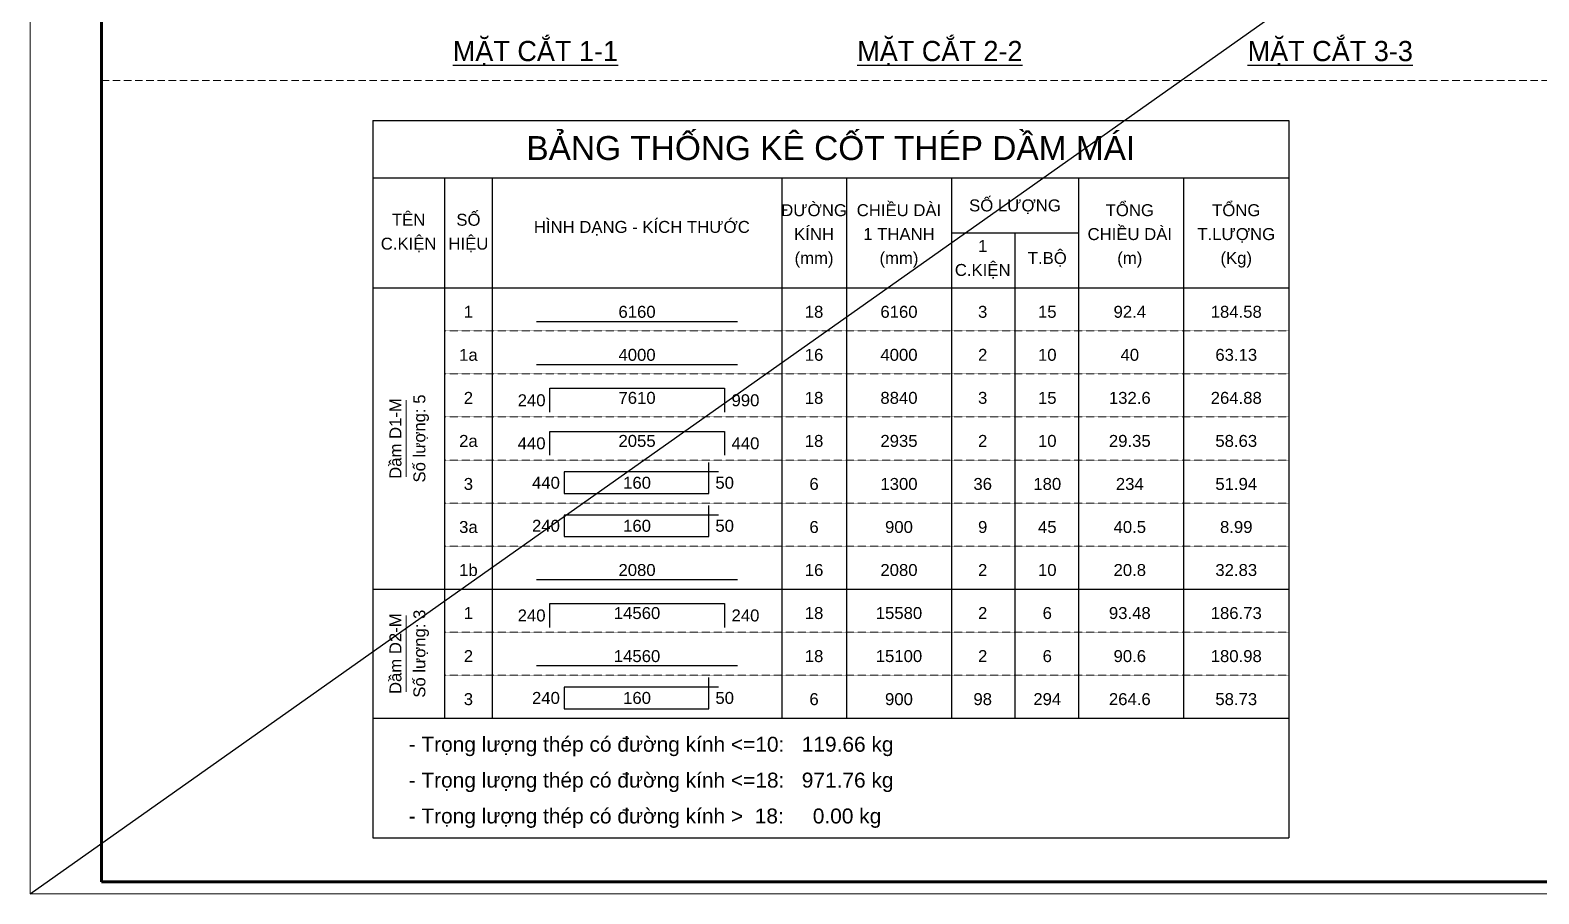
# Model space of a CAD drawing. Header units: millimetres. Extents: x -295047 to 263296, y -724756 to -308748.
# Drawn here: x -18104 to -7968, y -356485 to -350680 of the extents above; entities that cross this region are included whole.
import ezdxf
from ezdxf.enums import TextEntityAlignment as Align

# ---------------------------------------------------------------- set-up
doc = ezdxf.new("R2010")
doc.units = ezdxf.units.MM
doc.header["$MEASUREMENT"] = 0
doc.linetypes.add('HIDDEN', pattern=[0.375, 0.25, -0.125])
doc.layers.get('Defpoints').update_dxf_attribs({"color": 1})
doc.layers.add('KCS_Plotter', color=11, linetype='Continuous', plot=False)
for name, color, linetype, lineweight in [('Khungten_LCDI', 7, 'Continuous', 5), ('LC MANH DUT', 35, 'HIDDEN', 5), ('LC Net dam 1', 30, 'Continuous', 30), ('LC Net thay', 7, 'Continuous', 25), ('LC Text1', 3, 'Continuous', 20), ('LC Text2', 7, 'Continuous', 25)]:
    doc.layers.add(name, color=color, linetype=linetype, lineweight=lineweight)
doc.styles.add('Hoa', font='micross.ttf')
doc.styles.add('Khungten', font='VHAVAN.TTF', dxfattribs={"width": 0.9, "height": 5000})
doc.styles.add('LC 1', font='VHAVANB.TTF')
doc.styles.add('Thuong', font='micross.ttf')
doc.styles.add('Title', font='VHBLACK.TTF', dxfattribs={"width": 0.8})

# ---------------------------------------------------------------- blocks, each defined once
blk = doc.blocks.new('lcdi KC')
at = {"layer": 'Defpoints', "lineweight": 0}
blk.add_lwpolyline([(-1200, -14850), (-1200, 14850), (40800, 14850), (40800, -14850)], close=True, dxfattribs=at)
at = {"layer": 'Khungten_LCDI', "color": 5, "lineweight": 60}
blk.add_lwpolyline([(0, -14650), (0, 14650), (40600, 14650), (40600, -14650)], close=True, dxfattribs=at)
at = {"color": 7, "style": 'Khungten', "width": 0.8}
for tag, p in [('REVISION', (39499, -10746)), ('NGAYHT', (39546, -11609))]:
    blk.add_attdef(tag, text='', height=200, dxfattribs=at).set_placement(p, align=Align.CENTER)
at = {"layer": 'LC Text1', "style": 'Title', "width": 1.485915}
for tag, p, p2 in [('TENBANVE1', (36913, -8886), (40339, -8886)), ('TENBANVE2', (36913, -9562), (40339, -9562))]:
    blk.add_attdef(tag, text='', height=250, dxfattribs=at).set_placement(p, p2, align=Align.FIT)
at = {"layer": 'LC Text1', "style": 'Title', "width": 0.7}
blk.add_attdef('SOBANVE', text='', height=250, dxfattribs=at).set_placement((39562, -13896), align=Align.CENTER)
blk = doc.blocks.new('TIEUDE2')
at = {"layer": 'LC Text2', "color": 7, "style": 'LC 1'}
blk.add_attdef('%%UTIªU§Ò', text='', height=3.5, dxfattribs=at).set_placement((0, 0), align=Align.BOTTOM_CENTER)
blk.add_attdef('TL', text='', height=2.2, dxfattribs=at).set_placement((0, -1.8), align=Align.TOP_CENTER)

msp = doc.modelspace()

# ---------------------------------------------------------------- linework, layer by layer
at = {"layer": 'KCS_Plotter', "ltscale": 2}
msp.add_line((-18104.2, -356485.3), (-1304.2, -344605.3), dxfattribs=at)
at = {"layer": 'LC MANH DUT', "ltscale": 200}
msp.add_line((-17624.2, -351018), (-2984.2, -351018), dxfattribs=at)
at = {"layer": 'LC MANH DUT'}
for p, q in [((-15320.5, -352701.4), (-9647.4, -352701.4)), ((-15320.5, -352990.7), (-9647.4, -352990.7)), ((-15320.5, -353280), (-9647.4, -353280)), ((-15320.5, -353569.3), (-9647.4, -353569.3)), ((-15320.5, -353858.6), (-9647.4, -353858.6)), ((-15320.5, -354147.8), (-9647.4, -354147.8)), ((-15320.5, -354437.1), (-9647.4, -354437.1)), ((-15320.5, -354726.4), (-9647.4, -354726.4)), ((-15320.5, -355015.7), (-9647.4, -355015.7)), ((-15320.5, -355305), (-9647.4, -355305))]:
    msp.add_line(p, q, dxfattribs=at)
at = {"layer": 'LC Net dam 1'}
for points in [[(-14701.7, -352637.2), (-13351.8, -352637.2)], [(-14701.7, -352926.4), (-13351.8, -352926.4)], [(-14613.4, -353247.9), (-14613.4, -353087.2), (-13440.2, -353087.2), (-13440.2, -353247.9)], [(-14613.4, -353537.1), (-14613.4, -353376.4), (-13440.2, -353376.4), (-13440.2, -353537.1)], [(-13480.3, -353649.6), (-14516.9, -353649.6), (-14516.9, -353794.3), (-13544.6, -353794.3), (-13544.6, -353585.4)], [(-13480.3, -353938.9), (-14516.9, -353938.9), (-14516.9, -354083.6), (-13544.6, -354083.6), (-13544.6, -353874.6)], [(-14701.7, -354372.8), (-13351.8, -354372.8)], [(-14613.4, -354694.3), (-14613.4, -354533.6), (-13440.2, -354533.6), (-13440.2, -354694.3)], [(-14701.7, -354951.4), (-13351.8, -354951.4)], [(-13480.3, -355096), (-14516.9, -355096), (-14516.9, -355240.7), (-13544.6, -355240.7), (-13544.6, -355031.8)]]:
    msp.add_lwpolyline(points, dxfattribs=at)
at = {"layer": 'LC Net thay'}
for p, q in [((-15802.6, -351287.2), (-9647.4, -351287.2)), ((-15802.6, -351287.2), (-15802.6, -356108.5)), ((-9647.4, -351287.2), (-9647.4, -356108.5)), ((-15802.6, -351672.9), (-9647.4, -351672.9)), ((-15320.5, -351672.9), (-15320.5, -355305)), ((-14999.1, -351672.9), (-14999.1, -355305)), ((-13054.5, -351672.9), (-13054.5, -355305)), ((-12620.5, -351672.9), (-12620.5, -355305)), ((-11913.4, -351672.9), (-11913.4, -355305)), ((-11061.6, -351672.9), (-11061.6, -355305)), ((-10354.5, -351672.9), (-10354.5, -355305)), ((-11913.4, -352042.5), (-11061.6, -352042.5)), ((-11487.5, -352042.5), (-11487.5, -355305)), ((-15802.6, -352412.2), (-9647.4, -352412.2)), ((-15802.6, -354437.1), (-9647.4, -354437.1)), ((-15802.6, -355305), (-9647.4, -355305)), ((-15802.6, -355305), (-9647.4, -355305)), ((-15802.6, -356108.5), (-9647.4, -356108.5))]:
    msp.add_line(p, q, dxfattribs=at)
at = {"layer": 'LC Text1'}
for p, q in [((-15577.6, -353681.8), (-15577.6, -353167.5)), ((-15577.6, -355128.2), (-15577.6, -354613.9))]:
    msp.add_line(p, q, dxfattribs=at)

# ---------------------------------------------------------------- block references
at = {"layer": 'LC Net thay', "xscale": 0.3999999999995694, "yscale": 0.3999999999995694, "zscale": 0.3999999999995694}
msp.add_blockref('lcdi KC', (-17624.2, -350545.3), dxfattribs=at)
at = {"layer": 'LC Text2'}
ref = msp.add_blockref('TIEUDE2', (-14709.6, -350928.7), dxfattribs=dict(at, xscale=40.00000000002709, yscale=40.00000000002709, zscale=40.00000000002709))
ref.add_attrib('%%UTIªU§Ò', '%%UMÆT C¾T 1-1', dxfattribs={"color": 7, "height": 135.846, "style": 'LC 1'}).set_placement((-14709.6, -350928.7), align=Align.BOTTOM_CENTER)
ref = msp.add_blockref('TIEUDE2', (-11992.2, -350928.7), dxfattribs=dict(at, xscale=40.00000000002709, yscale=40.00000000002709, zscale=40.00000000002709))
ref.add_attrib('%%UTIªU§Ò', '%%UMÆT C¾T 2-2', dxfattribs={"color": 7, "height": 135.846, "style": 'LC 1'}).set_placement((-11992.2, -350928.7), align=Align.BOTTOM_CENTER)
ref = msp.add_blockref('TIEUDE2', (-9369.2, -350928.7), dxfattribs=dict(at, xscale=40.00000000002709, yscale=40.00000000002709, zscale=40.00000000002709))
ref.add_attrib('%%UTIªU§Ò', '%%UMÆT C¾T 3-3', dxfattribs={"color": 7, "height": 135.846, "style": 'LC 1'}).set_placement((-9369.2, -350928.7), align=Align.BOTTOM_CENTER)

# ---------------------------------------------------------------- texts
at = {"layer": 'LC Text1', "color": 4, "style": 'Hoa'}
msp.add_text('BẢNG THỐNG KÊ CỐT THÉP DẦM MÁI', height=160.711, dxfattribs=at).set_placement((-12725, -351552.4), align=Align.CENTER)
at = {"layer": 'LC Text1'}
for s, height, style, p in [('ĐƯỜNG', 80.36, 'Hoa', (-12837.5, -351930)), ('CHIỀU DÀI', 80.36, 'Hoa', (-12267, -351930)), ('SỐ LƯỢNG', 80.36, 'Hoa', (-11487.5, -351897.9)), ('TỔNG', 80.36, 'Hoa', (-10716.1, -351930)), ('TỔNG', 80.36, 'Hoa', (-10000.9, -351930)), ('TÊN', 80.36, 'Hoa', (-15561.6, -351994.3)), ('SỐ', 80.36, 'Hoa', (-15159.8, -351994.3)), ('HÌNH DẠNG - KÍCH THƯỚC', 80.356, 'Hoa', (-13994.6, -352042.5)), ('KÍNH', 80.36, 'Hoa', (-12837.5, -352090.7)), ('1 THANH', 80.36, 'Hoa', (-12267, -352090.7)), ('CHIỀU DÀI', 80.36, 'Hoa', (-10716.1, -352090.7)), ('T.LƯỢNG', 80.36, 'Hoa', (-10000.9, -352090.7)), ('C.KIỆN', 80.36, 'Hoa', (-15561.6, -352155)), ('HIỆU', 80.36, 'Hoa', (-15159.8, -352155)), ('1', 80.4, 'Hoa', (-11704.5, -352171.1)), ('(mm)', 80.36, 'Thuong', (-12837.5, -352251.5)), ('(mm)', 80.36, 'Thuong', (-12267, -352251.5)), ('C.KIỆN', 80.36, 'Hoa', (-11704.5, -352331.8)), ('T.BỘ', 80.36, 'Hoa', (-11270.6, -352251.5)), ('(m)', 80.36, 'Thuong', (-10716.1, -352251.5)), ('(Kg)', 80.36, 'Thuong', (-10000.9, -352251.5))]:
    msp.add_text(s, height=height, dxfattribs=dict(at, style=style)).set_placement(p, align=Align.CENTER)
at = {"layer": 'LC Text1', "style": 'Hoa'}
for s, height, p in [('1', 80.4, (-15159.8, -352637.2)), ('6160', 80.36, (-14026.8, -352637.2)), ('18', 80.36, (-12837.5, -352637.2)), ('6160', 80.36, (-12267, -352637.2)), ('3', 80.4, (-11704.5, -352637.2)), ('15', 80.36, (-11270.6, -352637.2)), ('92.4', 80.36, (-10716.1, -352637.2)), ('184.58', 80.36, (-10000.9, -352637.2)), ('1a', 80.36, (-15159.8, -352926.4)), ('4000', 80.36, (-14026.8, -352926.4)), ('16', 80.36, (-12837.5, -352926.4)), ('4000', 80.36, (-12267, -352926.4)), ('2', 80.4, (-11704.5, -352926.4)), ('10', 80.36, (-11270.6, -352926.4)), ('40', 80.36, (-10716.1, -352926.4)), ('63.13', 80.36, (-10000.9, -352926.4)), ('2', 80.4, (-15159.8, -353215.7)), ('7610', 80.36, (-14026.8, -353215.7)), ('18', 80.36, (-12837.5, -353215.7)), ('2a', 80.36, (-15159.8, -353505)), ('2055', 80.36, (-14026.8, -353505)), ('18', 80.36, (-12837.5, -353505)), ('3', 80.4, (-15159.8, -353794.3)), ('160', 80.36, (-14026.8, -353786.2)), ('6', 80.4, (-12837.5, -353794.3)), ('3a', 80.36, (-15159.8, -354083.6)), ('160', 80.36, (-14026.8, -354075.5)), ('6', 80.4, (-12837.5, -354083.6)), ('1b', 80.36, (-15159.8, -354372.8)), ('2080', 80.36, (-14026.8, -354372.8)), ('16', 80.36, (-12837.5, -354372.8)), ('2080', 80.36, (-12267, -354372.8)), ('2', 80.4, (-11704.5, -354372.8)), ('10', 80.36, (-11270.6, -354372.8)), ('20.8', 80.36, (-10716.1, -354372.8)), ('32.83', 80.36, (-10000.9, -354372.8)), ('1', 80.4, (-15159.8, -354662.1)), ('14560', 80.36, (-14026.8, -354662.1)), ('18', 80.36, (-12837.5, -354662.1)), ('2', 80.4, (-15159.8, -354951.4)), ('14560', 80.36, (-14026.8, -354951.4)), ('18', 80.36, (-12837.5, -354951.4)), ('15100', 80.36, (-12267, -354951.4)), ('2', 80.4, (-11704.5, -354951.4)), ('6', 80.4, (-11270.6, -354951.4)), ('90.6', 80.36, (-10716.1, -354951.4)), ('180.98', 80.36, (-10000.9, -354951.4)), ('3', 80.4, (-15159.8, -355240.7)), ('160', 80.36, (-14026.8, -355232.6)), ('6', 80.4, (-12837.5, -355240.7))]:
    msp.add_text(s, height=height, dxfattribs=at).set_placement(p, align=Align.BOTTOM_CENTER)
for s, height, p in [('Số lượng: 5', 80.356, (-15449.1, -353424.6)), ('Dầm D1-M', 80.36, (-15609.8, -353424.6)), ('Dầm D2-M', 80.36, (-15609.8, -354871)), ('Số lượng: 3', 80.356, (-15449.1, -354871))]:
    msp.add_text(s, height=height, rotation=90.00021, dxfattribs=at).set_placement(p, align=Align.CENTER)
for s, p in [('240', (-14641.5, -353231.8)), ('440', (-14641.5, -353521.1)), ('440', (-14545.1, -353786.2)), ('240', (-14545.1, -354075.5)), ('240', (-14641.5, -354678.2)), ('240', (-14545.1, -355232.6))]:
    msp.add_text(s, height=80.36, dxfattribs=at).set_placement(p, align=Align.BOTTOM_RIGHT)
for s, p in [('990', (-13392, -353231.8)), ('440', (-13392, -353521.1)), ('50', (-13500.4, -353786.2)), ('50', (-13500.4, -354075.5)), ('240', (-13392, -354678.2)), ('50', (-13500.4, -355232.6))]:
    msp.add_text(s, height=80.36, dxfattribs=at).set_placement(p, align=Align.BOTTOM_LEFT)
at = {"layer": 'LC Text1', "color": 7, "style": 'Hoa'}
for s, height, p in [('8840', 80.36, (-12267, -353215.7)), ('3', 80.4, (-11704.5, -353215.7)), ('15', 80.36, (-11270.6, -353215.7)), ('132.6', 80.36, (-10716.1, -353215.7)), ('264.88', 80.36, (-10000.9, -353215.7)), ('2935', 80.36, (-12267, -353505)), ('2', 80.4, (-11704.5, -353505)), ('10', 80.36, (-11270.6, -353505)), ('29.35', 80.36, (-10716.1, -353505)), ('58.63', 80.36, (-10000.9, -353505)), ('1300', 80.36, (-12267, -353794.3)), ('36', 80.36, (-11704.5, -353794.3)), ('180', 80.36, (-11270.6, -353794.3)), ('234', 80.36, (-10716.1, -353794.3)), ('51.94', 80.36, (-10000.9, -353794.3)), ('900', 80.36, (-12267, -354083.6)), ('9', 80.4, (-11704.5, -354083.6)), ('45', 80.36, (-11270.6, -354083.6)), ('40.5', 80.36, (-10716.1, -354083.6)), ('8.99', 80.36, (-10000.9, -354083.6)), ('15580', 80.36, (-12267, -354662.1)), ('2', 80.4, (-11704.5, -354662.1)), ('6', 80.4, (-11270.6, -354662.1)), ('93.48', 80.36, (-10716.1, -354662.1)), ('186.73', 80.36, (-10000.9, -354662.1)), ('900', 80.36, (-12267, -355240.7)), ('98', 80.36, (-11704.5, -355240.7)), ('294', 80.36, (-11270.6, -355240.7)), ('264.6', 80.36, (-10716.1, -355240.7)), ('58.73', 80.36, (-10000.9, -355240.7))]:
    msp.add_text(s, height=height, dxfattribs=at).set_placement(p, align=Align.BOTTOM_CENTER)
at = {"layer": 'LC Text1', "style": 'Hoa'}
for s, p in [('- Trọng lượng thép có đường kính <=10:   119.66 kg', (-15561.6, -355530)), ('- Trọng lượng thép có đường kính <=18:   971.76 kg', (-15561.6, -355771)), ('- Trọng lượng thép có đường kính >  18:     0.00 kg', (-15561.6, -356012.1))]:
    msp.add_text(s, height=100.444, dxfattribs=at).set_placement(p)

doc.saveas('drawing.dxf')
